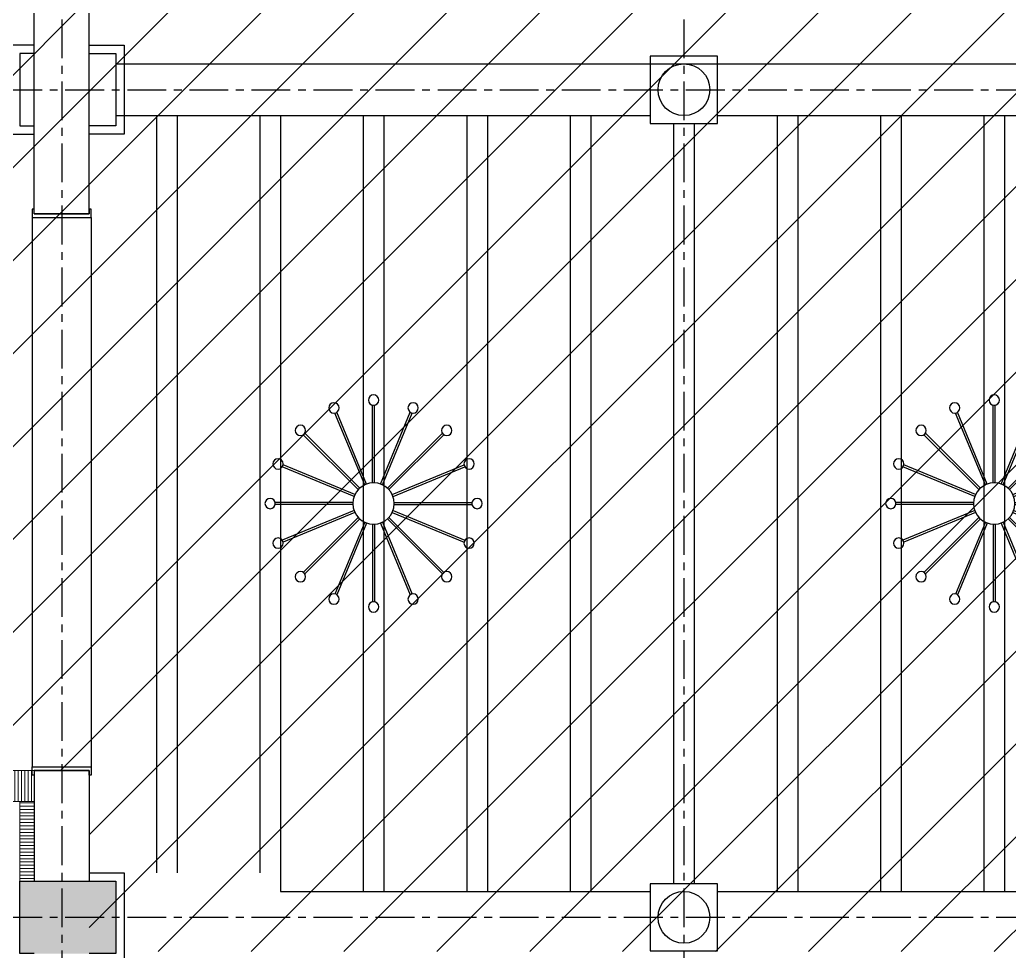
# Model space of a CAD drawing. Header units: millimetres. Extents: x -6033 to 120673, y -4970 to 90533.
# Drawn here: x 65960 to 75525, y 70893 to 79896 of the extents above; entities that cross this region are included whole.
import ezdxf
from ezdxf.enums import TextEntityAlignment as Align

# ---------------------------------------------------------------- set-up
doc = ezdxf.new("R2010")
doc.units = ezdxf.units.MM
doc.linetypes.add('I-AR$0$CENTER', pattern=[2, 1.25, -0.25, 0.25, -0.25])
for name, color, linetype in [('I-AR$0$A-LOL061W1', 252, 'Continuous'), ('I-AR$0$D-BASE-INTWALL', 1, 'Continuous'), ('I-AR$0$D-BASE-WALL', 4, 'Continuous'), ('I-AR$0$I—平面—装饰面层线a', 4, 'Continuous'), ('I-CEILING$0$0-LIGHT-RC', 1, 'Continuous'), ('I-CEILING$0$2-天花', 5, 'Continuous'), ('I-CEILING$0$I-RCP-AIR', 64, 'Continuous'), ('I-CEILING$0$I-RCP-COVER', 10, 'Continuous')]:
    doc.layers.add(name, color=color, linetype=linetype)
for name, color, linetype, lineweight in [('I-AR$0$GZET_COL_GRID_1-200_轴线', 8, 'I-AR$0$CENTER', 25), ('I-AR$0$I-SCOPE', 252, 'Continuous', 35), ('I-PLAN$0$_ACM-A-WALL-HACH', 251, 'Continuous', 9), ('I-PLAN$0$I-WALL', 6, 'Continuous', 13)]:
    doc.layers.add(name, color=color, linetype=linetype, lineweight=lineweight)
doc.styles.add('I-CEILING$0$黑体', font='simhei.ttf', dxfattribs={"height": 600})

# ---------------------------------------------------------------- blocks, each defined once
blk = doc.blocks.new('I-AR$0$海龙_1211170131')
at = {"layer": 'I-AR$0$GZET_COL_GRID_1-200_轴线', "ltscale": 300}
for p, q in [((66140, 86275), (66140, 59995)), ((72155, 86275), (72155, 63715)), ((-2225, 78995), (116415, 78995)), ((-2225, 70995), (116415, 70995))]:
    blk.add_line(p, q, dxfattribs=at)
blk = doc.blocks.new('I-AR')
at = {"layer": 'I-AR$0$A-LOL061W1'}
blk.add_hatch(color=256, dxfattribs=at).paths.add_polyline_path([(66630, 70870), (66890, 70870), (66890, 71570), (66630, 71570), (66100, 71570), (65960, 71570), (65960, 70870), (66100, 70870)])
at = {"layer": 'I-AR$0$I-SCOPE'}
h = blk.add_hatch(dxfattribs=at)
h.set_pattern_fill('ANSI31', color=256, scale=200)
h.paths.add_polyline_path([(63300, 72640), (66630, 72640), (66630, 70889.4), (90600, 70890), (90600, 66390), (96650, 66390), (96650, 24876.4), (18340, 24876.4), (18340, 66390), (48090, 66390), (48090, 72640), (51400, 72640), (51400, 72649.9), (52869.5, 72649.9), (52869.5, 72640), (55240, 72640), (55240, 72790), (59460, 72790), (59460, 72640), (61830.5, 72640), (61830.5, 72649.9), (63300, 72649.9)], flags=16)
h.paths.add_polyline_path([(7330, 0), (7330, -1770), (11180, -1770), (11180, 0), (18450, 0), (18450, 2900), (27550, 2900), (27550, 18090), (37037.3, 18090), (37037.3, 17350), (96200, 17350), (96200, 18120), (114640, 18120), (114640, 84500), (0, 84500), (0, 0)])
at = {"layer": 'I-AR$0$D-BASE-INTWALL'}
for points in [[(66100, 79650), (65880, 79650), (65880, 78790), (66100, 78790)], [(66630, 79650), (66970, 79650), (66970, 78790), (66630, 78790)], [(66630, 71650), (66970, 71650), (66970, 70790), (66630, 70790)]]:
    blk.add_lwpolyline(points, dxfattribs=at)
for points in [[(72055, 78895), (72705, 78895), (72705, 79545), (72055, 79545)], [(72055, 70895), (72705, 70895), (72705, 71545), (72055, 71545)]]:
    blk.add_lwpolyline(points, close=True, dxfattribs=at)
at = {"layer": 'I-AR$0$D-BASE-WALL'}
for p, q in [((66100, 78020), (66100, 84050)), ((66630, 78020), (66630, 84050)), ((66100, 72640), (66100, 71570)), ((66100, 72640), (66630, 72640)), ((66630, 72640), (66630, 71570)), ((66100, 71570), (66630, 71570))]:
    blk.add_line(p, q, dxfattribs=at)
for points in [[(66100, 79570), (65960, 79570), (65960, 78870), (66100, 78870)], [(66630, 79570), (66890, 79570), (66890, 78870), (66630, 78870)], [(66100, 70870), (65960, 70870), (65960, 71570), (66100, 71570)], [(66630, 71570), (66890, 71570), (66890, 70870), (66630, 70870)]]:
    blk.add_lwpolyline(points, dxfattribs=at)
for centre in [(72380, 79220), (72380, 71220)]:
    blk.add_circle(centre, 250, dxfattribs=at)
at = {"layer": 'I-AR$0$I—平面—装饰面层线a'}
blk.add_line((66100, 78020), (66630, 78020), dxfattribs=at)
for points in [[(66100, 78020), (66100, 78065), (66080, 78065), (66080, 77985), (66650, 77985), (66650, 78065), (66630, 78065), (66630, 78020), (66100, 78020)], [(66100, 72640), (66100, 72595), (66080, 72595), (66080, 72675), (66650, 72675), (66650, 72595), (66630, 72595), (66630, 72640), (66100, 72640)]]:
    blk.add_lwpolyline(points, dxfattribs=at)
at = {"layer": 'I-AR$0$GZET_COL_GRID_1-200_轴线'}
blk.add_blockref('I-AR$0$海龙_1211170131', (225, 225), dxfattribs=at)
blk = doc.blocks.new('I-PLAN')
at = {"layer": 'I-PLAN$0$_ACM-A-WALL-HACH'}
h = blk.add_hatch(dxfattribs=at)
h.set_pattern_fill('ANSI31', color=256, scale=10, angle=45)
h.paths.add_polyline_path([(66100, 72340), (63350, 72340), (63350, 72640), (66100, 72640)])
h = blk.add_hatch(dxfattribs=at)
h.set_pattern_fill('ANSI31', color=256, scale=10, angle=135)
h.paths.add_polyline_path([(65960, 71570), (66100, 71570), (66100, 72340), (65960, 72340)])
at = {"layer": 'I-PLAN$0$I-WALL'}
for points in [[(66100, 72340), (63350, 72340), (63350, 72640), (66100, 72640)], [(65960, 71570), (66100, 71570), (66100, 72340), (65960, 72340)]]:
    blk.add_lwpolyline(points, close=True, dxfattribs=at)
blk = doc.blocks.new('I-CEILING$0$CTD1')
at = {"layer": 'I-CEILING$0$0-LIGHT-RC'}
for p, q in [((-10, 199.7), (-10, 951)), ((10, 199.7), (10, 951))]:
    blk.add_line(p, q, dxfattribs=at)
blk.add_circle((0, 1000), 50, dxfattribs=at)
blk = doc.blocks.new('*U740')
at = {"layer": 'I-CEILING$0$2-天花'}
blk.add_blockref('I-CEILING$0$CTD1', (0, -624.9), dxfattribs=at)
blk = doc.blocks.new('*U741')
at = {"layer": 'I-CEILING$0$0-LIGHT-RC', "color": 0, "linetype": 'ByBlock', "lineweight": -2, "transparency": 16777216}
blk.add_blockref('*U740', (9734.3, 4570.3), dxfattribs=at)
for p, rotation in [((9495.2, 4522.7), 22.5), ((9973.4, 4522.7), 337.5000000000001), ((9292.4, 4387.3), 45), ((10176.1, 4387.3), 315), ((9157, 4184.6), 67.5), ((10311.6, 4184.6), 292.5000000000001), ((9109.4, 3945.4), 90), ((10359.2, 3945.4), 270), ((9157, 3706.3), 112.5), ((9292.4, 3503.6), 135), ((10176.1, 3503.6), 225), ((10311.6, 3706.3), 247.5), ((9495.2, 3368.1), 157.5), ((9734.3, 3320.6), 180), ((9973.4, 3368.1), 202.5)]:
    blk.add_blockref('*U740', p, dxfattribs=dict(at, rotation=rotation))
blk = doc.blocks.new('I-CEILING$0$1米吊灯')
at = {"layer": 'I-CEILING$0$0-LIGHT-RC'}
blk.add_circle((0, 0), 200, dxfattribs=at)
blk.add_blockref('*U741', (-9734.3, -3945.4), dxfattribs=at)
blk = doc.blocks.new('I-CEILING$0$K_1229142899')
at = {"layer": 'I-CEILING$0$I-RCP-COVER', "color": 8}
for p, q in [((9795, -5050), (32825, -5050)), ((9795, -5550), (14960, -5550)), ((10185, -5550), (10185, -12870)), ((10385, -5550), (10385, -12870)), ((11185, -5550), (11185, -12870)), ((11385, -5550), (11385, -13050)), ((12185, -5550), (12185, -13050)), ((12385, -5550), (12385, -13050)), ((13185, -5550), (13185, -13050)), ((13385, -5550), (13385, -13050)), ((14185, -5550), (14185, -13050)), ((14385, -5550), (14385, -13050)), ((15185, -5625), (15185, -12975)), ((15385, -5625), (15385, -12975)), ((15610, -5550), (20960, -5550)), ((16185, -5550), (16185, -13050)), ((16385, -5550), (16385, -13050)), ((17185, -5550), (17185, -13050)), ((17385, -5550), (17385, -13050)), ((18185, -5550), (18185, -13050)), ((18385, -5550), (18385, -13050)), ((8985, -6535), (8985, -11845)), ((9555, -6535), (9555, -11845)), ((11385, -13050), (14960, -13050)), ((15610, -13050), (20960, -13050))]:
    blk.add_line(p, q, dxfattribs=at)
at = {"layer": 'I-CEILING$0$0-LIGHT-RC', "color": 8, "xscale": -1, "rotation": 180}
for p in [(12285, -9300), (18285, -9300)]:
    blk.add_blockref('I-CEILING$0$1米吊灯', p, dxfattribs=at)
blk = doc.blocks.new('I-CEILING')
at = {"layer": 'I-CEILING$0$I-RCP-COVER'}
blk.add_blockref('I-CEILING$0$K_1229142899', (57095, 84520), dxfattribs=at)
at = {"layer": 'I-CEILING$0$I-RCP-AIR', "style": 'I-CEILING$0$黑体'}
for tag, p in [('R', (61966.4, 71748.9)), ('R', (61966.4, 66925.2)), ('R', (51736.1, 63924.8)), ('R', (62976.1, 63924.8)), ('S', (56433.6, 63065))]:
    blk.add_attdef(tag, text='', height=100, dxfattribs=at).set_placement(p, align=Align.MIDDLE_CENTER)

msp = doc.modelspace()

# ---------------------------------------------------------------- block references
for name in ['I-AR', 'I-PLAN']:
    msp.add_blockref(name, (0, 0))

# ---------------------------------------------------------------- next in the draw order: block references
msp.add_blockref('I-CEILING', (0, 0))

doc.saveas('drawing.dxf')
